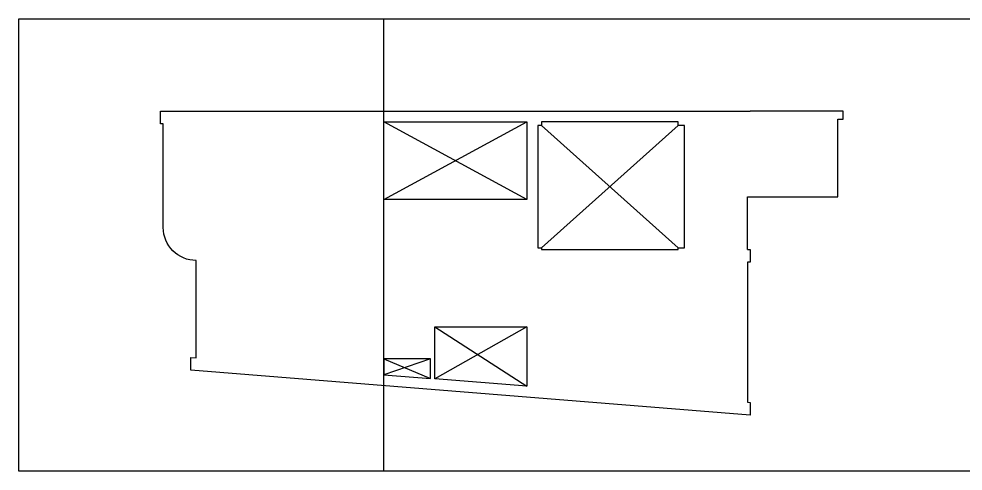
# Model space of a CAD drawing. Header units: inches. Extents: x 130993 to 274375, y -5108 to 103559.
# Drawn here: x 150612 to 151648, y 61931 to 62427 of the extents above; entities that cross this region are included whole.
import ezdxf

# ---------------------------------------------------------------- set-up
doc = ezdxf.new("R2010")
doc.units = ezdxf.units.IN
doc.header["$MEASUREMENT"] = 0
doc.layers.add('Elevation3', color=74, linetype='Continuous', lineweight=13)

msp = doc.modelspace()

# ---------------------------------------------------------------- linework, layer by layer
at = {"layer": 'Defpoints'}
msp.add_line((151012.35, 61930.57), (151012.35, 62426.79), dxfattribs=at)
at = {"layer": 'Elevation3', "lineweight": 30}
for p, q in [((151169.35, 62228.71), (151012.35, 62313.71)), ((151012.35, 62228.71), (151169.35, 62313.71)), ((151185.35, 62309.71), (151335.35, 62175.71)), ((151185.35, 62175.71), (151335.35, 62309.71)), ((151068.35, 62088.71), (151169.35, 62023.61)), ((151169.35, 62088.71), (151068.35, 62031.73)), ((151012.35, 62053.71), (151063.35, 62032.14)), ((151063.35, 62053.71), (151012.35, 62036.25))]:
    msp.add_line(p, q, dxfattribs=at)
for points in [[(150611.84, 62426.79), (158713.87, 62426.79), (158713.87, 61930.57), (150611.84, 61930.57)], [(151169.35, 62228.71), (151012.35, 62228.71), (151012.35, 62313.71), (151169.35, 62313.71)], [(151068.35, 62088.71), (151169.35, 62088.71), (151169.35, 62023.61), (151068.35, 62031.73)]]:
    msp.add_lwpolyline(points, close=True, dxfattribs=at)
msp.add_lwpolyline([(151411.35, 62173.71), (151414.35, 62173.71), (151414.35, 62159.71), (151411.35, 62159.71), (151411.35, 62006.15), (151414.35, 62005.83), (151414.35, 61991.79), (150800.35, 62041.31), (150800.35, 62055.31), (150806.35, 62054.83), (150806.35, 62161.71, -0.4142136), (150770.35, 62197.71), (150770.35, 62311.71), (150767.35, 62311.71), (150767.35, 62325.71), (151414.35, 62325.71)], format="xyb", dxfattribs=at)
for points in [[(151411.35, 62173.71), (151411.35, 62231.71), (151510.35, 62231.71), (151510.35, 62316.71), (151516.35, 62316.71), (151516.35, 62325.71), (151414.35, 62325.71)], [(151342.35, 62175.71), (151342.35, 62309.71), (151335.35, 62309.71), (151335.35, 62313.71), (151185.35, 62313.71), (151185.35, 62309.71), (151181.35, 62309.71), (151181.35, 62175.71), (151185.35, 62175.71), (151185.35, 62173.71), (151335.35, 62173.71), (151335.35, 62175.71), (151342.35, 62175.71)], [(151012.35, 62053.71), (151012.35, 62036.25), (151063.35, 62032.14), (151063.35, 62053.71), (151012.35, 62053.71)]]:
    msp.add_lwpolyline(points, dxfattribs=at)

doc.saveas('drawing.dxf')
